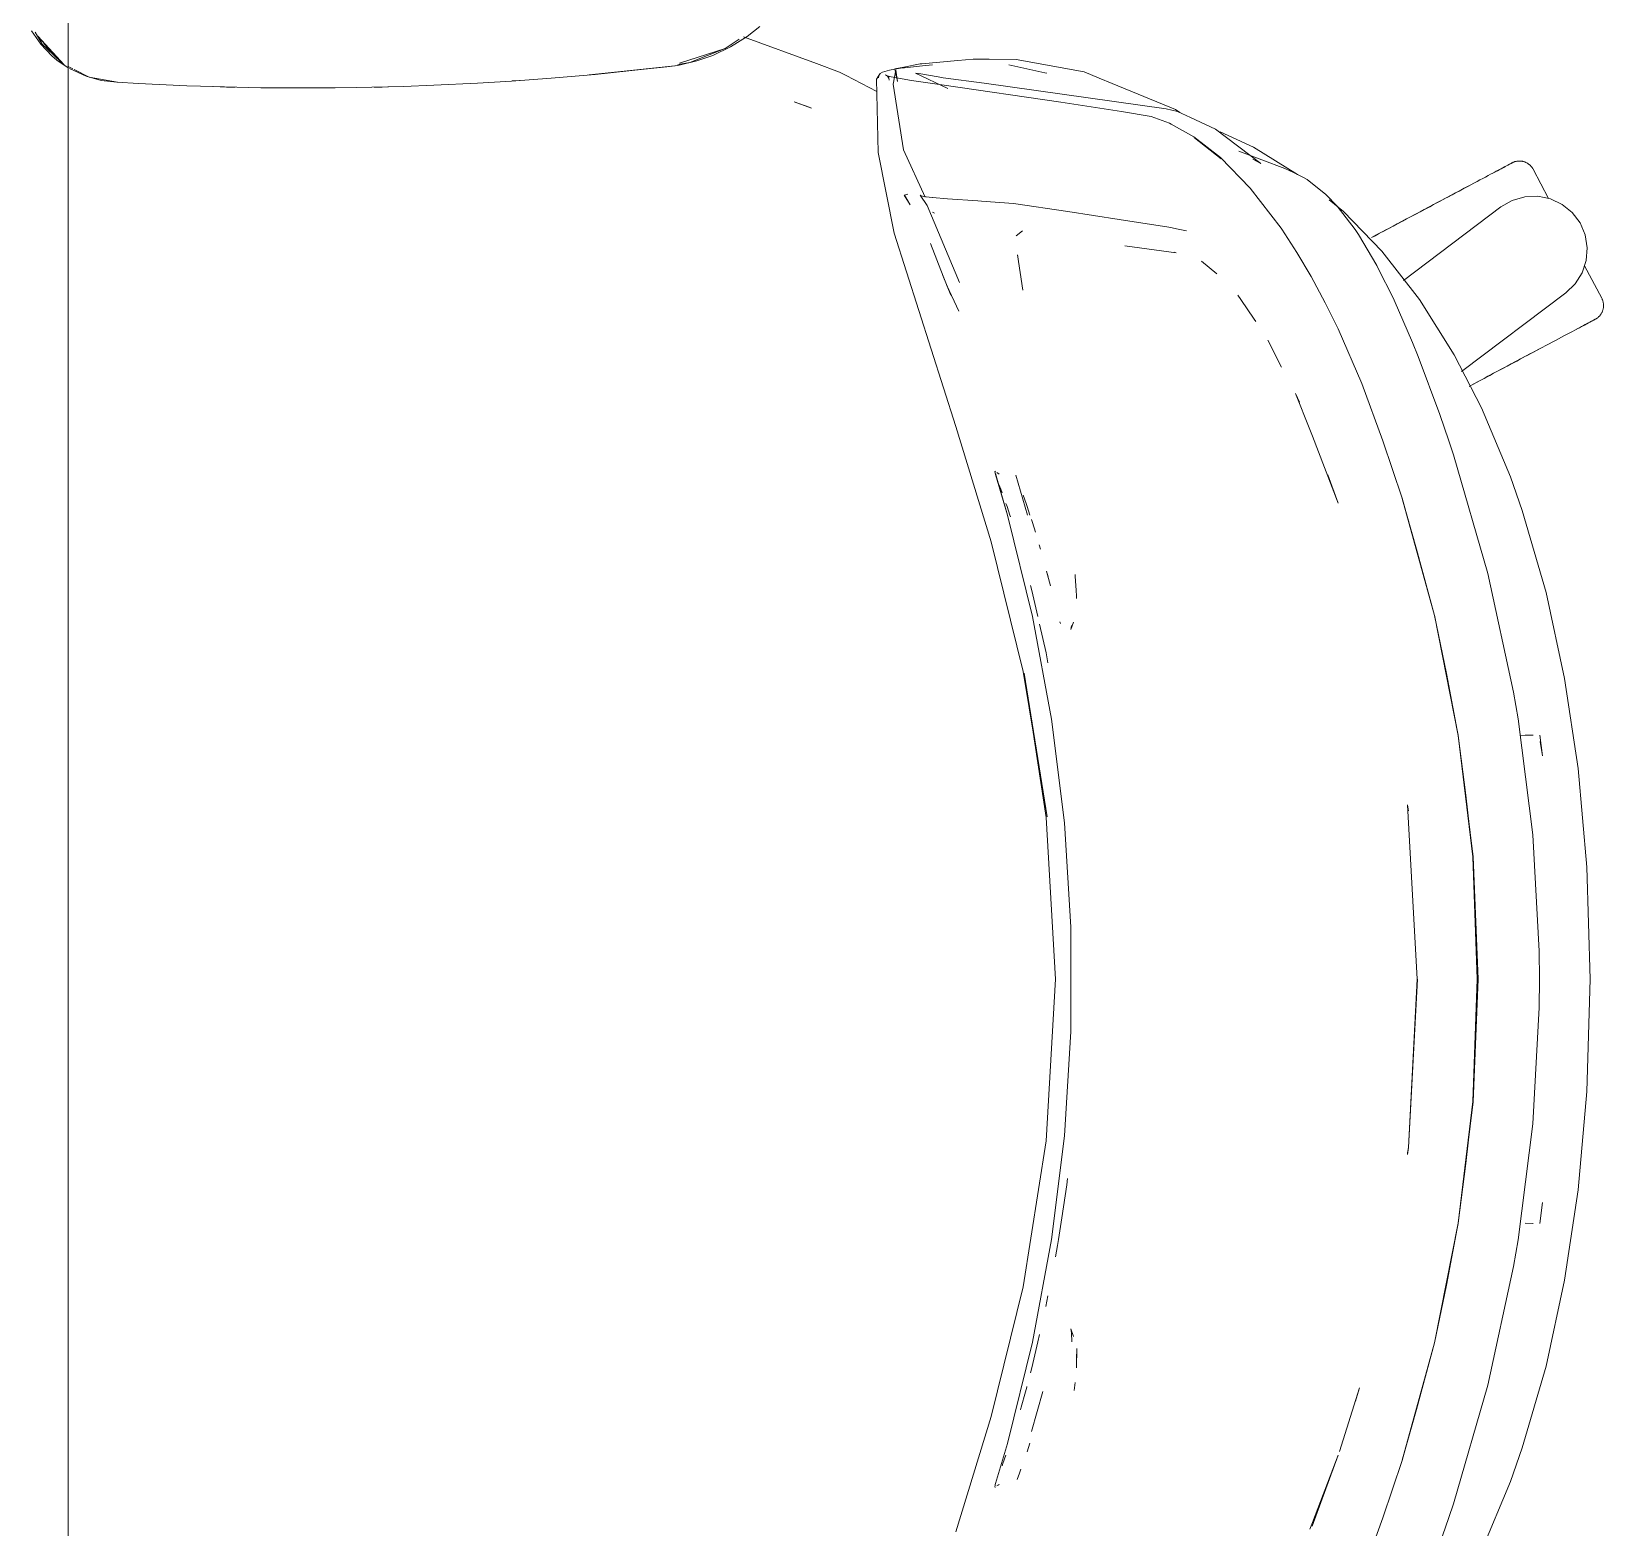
# Model space of a CAD drawing. Header units: millimetres. Extents: x 155927 to 295199, y -4084 to 97293.
# Drawn here: x 201576.2 to 201984.3, y 12584.4 to 12973 of the extents above; entities that cross this region are included whole.
import ezdxf

# ---------------------------------------------------------------- set-up
doc = ezdxf.new("R2010")
doc.units = ezdxf.units.MM
doc.header["$MEASUREMENT"] = 0
doc.layers.add('G-IMPT', color=8, linetype='CONTINUOUS', lineweight=9)
doc.layers.add('I-FURN', color=8, linetype='CONTINUOUS', lineweight=9)

msp = doc.modelspace()

# ---------------------------------------------------------------- linework, layer by layer
at = {"layer": 'G-IMPT'}
for p, q in [((201765.25, 12974.34), (201761.95, 12971.72)), ((201578.63, 12969.75), (201576.19, 12973.21)), ((201577.12, 12972.85), (201579, 12969.69)), ((201577.81, 12971.78), (201584.71, 12964.39)), ((201577.81, 12971.78), (201579.09, 12970.31)), ((201581.5, 12966.7), (201578.63, 12969.75)), ((201579, 12969.69), (201584.71, 12964.39)), ((201579.22, 12970.16), (201582.3, 12966.62)), ((201756.3, 12968.6), (201759.88, 12971.02)), ((201757.62, 12968.99), (201761.95, 12971.72)), ((201761.05, 12971.6), (201779.99, 12964.66)), ((201581.5, 12966.7), (201582.82, 12965.57)), ((201584.71, 12964.39), (201582.3, 12966.62)), ((201585.68, 12963.61), (201582.82, 12965.57)), ((201756.3, 12968.6), (201744.44, 12964.78)), ((201753.59, 12967.69), (201744.44, 12964.78)), ((201747.08, 12964.99), (201756.3, 12968.6)), ((201753.04, 12966.8), (201748.91, 12965.35)), ((201757.62, 12968.99), (201753.04, 12966.8)), ((201756.3, 12968.6), (201753.59, 12967.69)), ((201807.35, 12964.64), (201816.68, 12965.44)), ((201816.68, 12965.44), (201820.63, 12965.78)), ((201824.8, 12965.78), (201820.63, 12965.78)), ((201831.77, 12965.76), (201824.8, 12965.78)), ((201831.77, 12965.76), (201849.47, 12962.52)), ((201586.95, 12963.29), (201585.68, 12963.91)), ((201586.04, 12963.37), (201590.36, 12961.38)), ((201587.24, 12963.14), (201591.21, 12961.18)), ((201594.32, 12960.31), (201590.36, 12961.38)), ((201722.51, 12961.84), (201711.11, 12960.86)), ((201743.95, 12964.2), (201720.99, 12961.74)), ((201720.99, 12961.74), (201741.13, 12963.86)), ((201743.95, 12964.2), (201722.51, 12961.84)), ((201743.95, 12964.2), (201741.13, 12963.86)), ((201743.95, 12964.2), (201748.91, 12965.35)), ((201744.02, 12964.41), (201747.08, 12964.99)), ((201779.99, 12964.66), (201785.96, 12962.47)), ((201787.72, 12961.54), (201785.96, 12962.47)), ((201795.63, 12957.4), (201787.72, 12961.54)), ((201795.56, 12960.59), (201796.17, 12961.62)), ((201796.04, 12961), (201796.17, 12961.62)), ((201796.04, 12961), (201796.14, 12961.55)), ((201796.17, 12961.62), (201796.14, 12961.55)), ((201796.54, 12962.12), (201796.17, 12961.62)), ((201797.08, 12962.44), (201796.54, 12962.12)), ((201797.08, 12962.44), (201798.94, 12962.99)), ((201798.43, 12961.4), (201797.93, 12961.79)), ((201799.03, 12961.23), (201797.93, 12961.79)), ((201799.03, 12961.23), (201798.41, 12961.4)), ((201798.41, 12961.4), (201804.68, 12960.29)), ((201798.43, 12961.4), (201798.75, 12960.86)), ((201802.22, 12963.53), (201798.94, 12962.99)), ((201800.55, 12962.93), (201799.86, 12959.35)), ((201802.63, 12963.78), (201800.31, 12963.34)), ((201801.03, 12960.06), (201800.31, 12963.34)), ((201801.03, 12960.06), (201800.55, 12962.93)), ((201802.22, 12963.53), (201802.83, 12963.6)), ((201806.88, 12964.6), (201802.63, 12963.78)), ((201802.83, 12963.6), (201807.52, 12964.12)), ((201805.64, 12962.2), (201814.05, 12958.21)), ((201805.64, 12962.2), (201806.51, 12962.06)), ((201811.53, 12961.23), (201806.51, 12962.06)), ((201807.35, 12964.64), (201806.88, 12964.6)), ((201807.52, 12964.12), (201810.11, 12964.33)), ((201829.91, 12964.35), (201839.21, 12962.3)), ((201839.21, 12962.3), (201839.79, 12962.15)), ((201849.47, 12962.52), (201853.33, 12960.92)), ((201591.21, 12961.18), (201598.55, 12959.81)), ((201598.33, 12959.81), (201594.32, 12960.31)), ((201603.99, 12959.53), (201598.33, 12959.81)), ((201603.99, 12959.53), (201616.55, 12958.91)), ((201620.1, 12958.79), (201616.55, 12958.91)), ((201635.77, 12958.41), (201620.1, 12958.79)), ((201623.5, 12958.73), (201626.82, 12958.59)), ((201629.04, 12958.59), (201626.82, 12958.59)), ((201635.77, 12958.41), (201640.28, 12958.36)), ((201640.28, 12958.36), (201654.99, 12958.37)), ((201660.46, 12958.44), (201654.99, 12958.37)), ((201660.46, 12958.44), (201672.77, 12958.73)), ((201667.24, 12958.58), (201665.16, 12958.58)), ((201668.9, 12958.65), (201667.24, 12958.58)), ((201680.65, 12959.03), (201672.77, 12958.73)), ((201680.65, 12959.03), (201691.95, 12959.57)), ((201700.83, 12960.13), (201691.95, 12959.57)), ((201700.83, 12960.13), (201711.11, 12960.86)), ((201702.87, 12960.27), (201700.96, 12960.18)), ((201702.87, 12960.27), (201704.29, 12960.4)), ((201795.95, 12941.6), (201795.56, 12960.59)), ((201798.83, 12960.36), (201798.75, 12960.86)), ((201802.58, 12942.3), (201799.86, 12959.35)), ((201804.68, 12960.29), (201812.53, 12959.18)), ((201811.53, 12961.23), (201812.83, 12961.01)), ((201812.53, 12959.18), (201843.4, 12954.63)), ((201823.49, 12959.57), (201812.83, 12961.01)), ((201823.49, 12959.57), (201870.71, 12952.9)), ((201856.69, 12959.53), (201853.33, 12960.92)), ((201873.14, 12952.74), (201856.69, 12959.53)), ((201778.69, 12953.06), (201774.22, 12954.7)), ((201774.22, 12954.7), (201778.1, 12953.32)), ((201778.69, 12953.06), (201778.1, 12953.32)), ((201843.4, 12954.63), (201859.17, 12952.23)), ((201866.84, 12950.93), (201859.17, 12952.23)), ((201866.84, 12950.93), (201871.63, 12949.18)), ((201870.71, 12952.9), (201873.7, 12952.25)), ((201872.05, 12948.97), (201871.63, 12949.18)), ((201874.31, 12951.97), (201873.14, 12952.74)), ((201877.06, 12950.68), (201873.7, 12952.25)), ((201877.06, 12950.68), (201883.59, 12947.64)), ((201877.89, 12945.68), (201872.05, 12948.97)), ((201877.89, 12945.68), (201884.85, 12940.26)), ((201885.06, 12939.96), (201878.11, 12945.35)), ((201878.11, 12945.35), (201881.49, 12942.76)), ((201895.29, 12938.7), (201883.59, 12947.64)), ((201884.77, 12946.97), (201893.4, 12942.99)), ((201795.95, 12941.6), (201800.14, 12920.65)), ((201802.58, 12942.3), (201808.19, 12929.95)), ((201885.06, 12939.96), (201881.49, 12942.76)), ((201889.63, 12941.94), (201901.54, 12937.43)), ((201893.4, 12942.99), (201904.85, 12935.87)), ((201892.59, 12932.36), (201884.85, 12940.26)), ((201895.29, 12938.7), (201893.26, 12939.86)), ((201903.77, 12936.35), (201901.54, 12937.43)), ((201906.21, 12935.18), (201903.77, 12936.35)), ((201907.34, 12934.56), (201906.21, 12935.18)), ((201907.34, 12934.56), (201912.21, 12930.7)), ((201802.72, 12930.48), (201802.78, 12930.5)), ((201802.72, 12930.48), (201804.31, 12928.01)), ((201803.65, 12930.77), (201802.78, 12930.5)), ((201804.31, 12928.01), (201802.78, 12930.5)), ((201802.78, 12930.5), (201804.27, 12928.03)), ((201807.64, 12930.18), (201806.92, 12930.47)), ((201806.92, 12930.47), (201808.68, 12927.8)), ((201807.64, 12930.18), (201807.65, 12930.18)), ((201810.04, 12929.88), (201807.65, 12930.18)), ((201810.04, 12929.88), (201810.12, 12929.88)), ((201813.99, 12929.58), (201810.12, 12929.88)), ((201821.85, 12929.02), (201813.99, 12929.58)), ((201822.84, 12928.95), (201821.85, 12929.02)), ((201831.08, 12928.33), (201822.84, 12928.95)), ((201892.59, 12932.36), (201900.61, 12921.92)), ((201912.21, 12930.7), (201915.1, 12927.68)), ((201916.77, 12926.26), (201913.1, 12929.26)), ((201808.68, 12927.8), (201817.12, 12907.82)), ((201810.13, 12926.08), (201810.57, 12925.81)), ((201831.08, 12928.33), (201831.16, 12928.32)), ((201845.23, 12926.29), (201831.16, 12928.32)), ((201845.23, 12926.29), (201858.59, 12924.17)), ((201915.1, 12927.68), (201919.82, 12921.55)), ((201916.77, 12926.26), (201926.73, 12915.96)), ((201816.13, 12870.41), (201800.14, 12920.65)), ((201831.82, 12919.94), (201833.46, 12921.22)), ((201858.59, 12924.17), (201859.1, 12924.09)), ((201859.71, 12924), (201859.1, 12924.09)), ((201859.71, 12924), (201871.43, 12922.2)), ((201871.43, 12922.2), (201871.9, 12922.12)), ((201873.88, 12921.7), (201871.9, 12922.12)), ((201876.05, 12921.24), (201873.88, 12921.7)), ((201900.78, 12921.67), (201900.61, 12921.92)), ((201904.66, 12915.57), (201900.78, 12921.67)), ((201919.82, 12921.55), (201920.68, 12920.26)), ((201812.82, 12909.46), (201809.57, 12917.93)), ((201860.01, 12917.32), (201873.36, 12915.54)), ((201925.41, 12912.26), (201920.68, 12920.26)), ((201832.17, 12914.99), (201833.57, 12905.83)), ((201832.17, 12914.99), (201832.22, 12914.64)), ((201873.36, 12915.54), (201872.89, 12915.68)), ((201883.86, 12910.04), (201879.95, 12913.38)), ((201904.66, 12915.57), (201908.43, 12909.34)), ((201936.54, 12903.36), (201926.73, 12915.96)), ((201814.84, 12904.56), (201812.81, 12909.67)), ((201812.81, 12909.67), (201814.84, 12904.55)), ((201812.82, 12909.46), (201814.84, 12904.56)), ((201912, 12902.55), (201908.43, 12909.34)), ((201925.72, 12911.66), (201925.41, 12912.26)), ((201925.72, 12911.66), (201929.72, 12903.65)), ((201813.84, 12907.08), (201816.89, 12900.37)), ((201890.13, 12903.41), (201889.38, 12904.51)), ((201890.13, 12903.41), (201893.63, 12898.27)), ((201912, 12902.55), (201915.39, 12895.82)), ((201929.94, 12903.21), (201929.72, 12903.65)), ((201929.94, 12903.21), (201934.71, 12892.25)), ((201945.51, 12889.07), (201936.54, 12903.36)), ((201893.63, 12898.27), (201894.02, 12897.7)), ((201897.16, 12892.8), (201900.7, 12885.83)), ((201921.56, 12881.6), (201915.39, 12895.82)), ((201934.71, 12892.25), (201936.19, 12888.57)), ((201941.79, 12873.5), (201936.19, 12888.57)), ((201952.6, 12875.29), (201945.51, 12889.07)), ((201927.02, 12866.72), (201921.56, 12881.6)), ((201908.06, 12869.64), (201904.33, 12878.96)), ((201904.33, 12878.96), (201905.33, 12876.72)), ((201941.79, 12873.5), (201944.13, 12866.67)), ((201960.12, 12857.32), (201952.6, 12875.29)), ((201825.31, 12840.43), (201816.13, 12870.41)), ((201908.72, 12867.91), (201908.06, 12869.64)), ((201915.43, 12850.46), (201908.72, 12867.91)), ((201927.02, 12866.72), (201932.03, 12851.8)), ((201945.33, 12863.07), (201944.13, 12866.67)), ((201945.33, 12863.07), (201954.27, 12832.24)), ((201826.27, 12858.6), (201826.41, 12858.85)), ((201829.54, 12847.38), (201826.27, 12858.6)), ((201829.54, 12847.38), (201826.43, 12858.2)), ((201826.48, 12857.91), (201826.43, 12858.2)), ((201829.54, 12847.38), (201826.48, 12857.91)), ((201827.36, 12858.06), (201826.75, 12858.45)), ((201827.36, 12858.06), (201827.15, 12858.21)), ((201834.74, 12847.38), (201831.7, 12857.81)), ((201915.43, 12850.46), (201912.71, 12857.89)), ((201960.12, 12857.32), (201963.19, 12848.58)), ((201827.82, 12854.13), (201827.42, 12855.2)), ((201828.16, 12853.16), (201827.82, 12854.13)), ((201833.61, 12852.56), (201834.37, 12850.4)), ((201935.76, 12838.55), (201931.99, 12851.71)), ((201940.41, 12821.3), (201931.99, 12851.71)), ((201940.41, 12821.3), (201932.03, 12851.8)), ((201829.15, 12850.41), (201829.44, 12849.61)), ((201830.17, 12847.38), (201829.44, 12849.61)), ((201836.09, 12821.06), (201829.54, 12847.38)), ((201830.17, 12847.38), (201830.32, 12846.92)), ((201834.63, 12849.68), (201834.37, 12850.4)), ((201834.63, 12849.68), (201835.4, 12847.37)), ((201963.19, 12848.58), (201969.37, 12827.34)), ((201835.78, 12846.24), (201836.02, 12845.46)), ((201836.02, 12845.46), (201836.81, 12842.97)), ((201825.31, 12840.43), (201833.63, 12806.75)), ((201837.8, 12839.67), (201838.13, 12838.55)), ((201935.76, 12838.55), (201940.41, 12821.3)), ((201839.71, 12832.88), (201840.71, 12829.02)), ((201839.71, 12832.88), (201840.1, 12831.35)), ((201847.13, 12831.53), (201847.1, 12832.01)), ((201847.41, 12827.82), (201847.13, 12831.53)), ((201960.94, 12801.45), (201954.27, 12832.24)), ((201835.86, 12827.8), (201835.52, 12829.08)), ((201837.41, 12821.05), (201835.86, 12827.8)), ((201847.41, 12827.82), (201847.51, 12826.45)), ((201969.37, 12827.34), (201974.18, 12804.98)), ((201847.51, 12825.75), (201847.51, 12826.45)), ((201836.09, 12821.06), (201841.02, 12794.4)), ((201839.57, 12811.65), (201837.86, 12819.07)), ((201843.31, 12819.26), (201843.17, 12819.67)), ((201845.98, 12817.66), (201846.66, 12819.61)), ((201845.98, 12817.66), (201846.19, 12818.71)), ((201946.59, 12790.18), (201940.37, 12821.42)), ((201940.37, 12821.42), (201946.58, 12790.25)), ((201940.41, 12821.3), (201943.49, 12806.28)), ((201840.04, 12809.02), (201839.57, 12811.65)), ((201833.63, 12806.75), (201839.88, 12769.01)), ((201839.62, 12768.83), (201833.89, 12806.37)), ((201839.88, 12769.01), (201833.89, 12806.37)), ((201946.59, 12790.18), (201943.49, 12806.28)), ((201977.67, 12781.56), (201974.18, 12804.98)), ((201962.12, 12794.53), (201960.94, 12801.45)), ((201841.02, 12794.4), (201844.32, 12767.48)), ((201965.94, 12764.36), (201962.12, 12794.53)), ((201950.41, 12758.66), (201946.58, 12790.25)), ((201948.53, 12774.7), (201946.59, 12790.18)), ((201950.37, 12758.62), (201946.59, 12790.18)), ((201962.67, 12790.17), (201963.92, 12790.22)), ((201966.01, 12790.29), (201963.92, 12790.22)), ((201966.01, 12790.29), (201965.9, 12790.29)), ((201967.77, 12790.26), (201968.42, 12784.85)), ((201967.85, 12788.61), (201968.42, 12784.85)), ((201979.93, 12755.99), (201977.67, 12781.56)), ((201948.53, 12774.7), (201950.37, 12758.62)), ((201933.37, 12772.12), (201933.41, 12771.88)), ((201933.65, 12770.57), (201933.41, 12771.88)), ((201935.92, 12726.85), (201933.42, 12772.19)), ((201933.42, 12772.19), (201933.65, 12770.57)), ((201839.62, 12768.83), (201841.98, 12726.85)), ((201845.97, 12740.41), (201844.32, 12767.48)), ((201967.55, 12734.16), (201965.94, 12764.36)), ((201950.37, 12758.62), (201951.05, 12743.73)), ((201950.37, 12758.62), (201951.51, 12726.85)), ((201951.74, 12726.85), (201950.41, 12758.66)), ((201980.78, 12726.85), (201979.93, 12755.99)), ((201951.05, 12743.73), (201951.51, 12726.85)), ((201845.97, 12713.29), (201845.97, 12740.41)), ((201967.55, 12734.16), (201967.65, 12726.85)), ((201839.62, 12684.86), (201841.98, 12726.85)), ((201935.97, 12726.85), (201933.65, 12683.12)), ((201935.92, 12726.85), (201933.65, 12683.12)), ((201950.37, 12695.07), (201951.51, 12726.85)), ((201950.41, 12695.03), (201951.74, 12726.85)), ((201951.05, 12709.96), (201951.51, 12726.85)), ((201967.55, 12719.53), (201967.65, 12726.85)), ((201979.93, 12697.7), (201980.78, 12726.85)), ((201967.55, 12719.53), (201965.94, 12689.33)), ((201845.97, 12713.29), (201844.32, 12686.21)), ((201951.05, 12709.96), (201950.37, 12695.07)), ((201977.67, 12672.13), (201979.93, 12697.7)), ((201950.41, 12695.03), (201946.58, 12663.44)), ((201950.37, 12695.07), (201946.59, 12663.52)), ((201950.37, 12695.07), (201948.53, 12678.99)), ((201965.94, 12689.33), (201962.12, 12659.16)), ((201833.63, 12646.94), (201839.62, 12684.86)), ((201841.02, 12659.3), (201844.32, 12686.21)), ((201933.37, 12681.57), (201933.41, 12681.81)), ((201933.65, 12683.12), (201933.38, 12681.34)), ((201933.65, 12683.12), (201933.41, 12681.81)), ((201946.59, 12663.52), (201948.53, 12678.99)), ((201843.64, 12664.92), (201844.94, 12673.45)), ((201844.94, 12673.45), (201845.12, 12675.11)), ((201974.18, 12648.71), (201977.67, 12672.13)), ((201967.77, 12663.43), (201968.42, 12668.85)), ((201843.64, 12664.92), (201842.79, 12659.3)), ((201940.41, 12632.39), (201946.59, 12663.52)), ((201940.41, 12632.39), (201946.58, 12663.44)), ((201946.59, 12663.52), (201943.49, 12647.41)), ((201963.92, 12663.47), (201966.01, 12663.4)), ((201966.01, 12663.4), (201965.9, 12663.4)), ((201836.09, 12632.63), (201841.02, 12659.3)), ((201841.99, 12654.77), (201842.54, 12657.67)), ((201842.79, 12659.3), (201842.54, 12657.67)), ((201962.12, 12659.16), (201960.94, 12652.24)), ((201954.27, 12621.45), (201960.94, 12652.24)), ((201940.41, 12632.39), (201943.49, 12647.41)), ((201969.37, 12626.35), (201974.18, 12648.71)), ((201833.63, 12646.94), (201825.31, 12613.26)), ((201840.06, 12644.66), (201839.53, 12641.85)), ((201846.19, 12634.99), (201845.98, 12636.03)), ((201845.98, 12636.03), (201846.66, 12634.08)), ((201846.19, 12634.99), (201846.22, 12632.68)), ((201836.09, 12632.63), (201829.54, 12606.31)), ((201835.86, 12625.89), (201837.41, 12632.64)), ((201837.86, 12634.62), (201837.41, 12632.64)), ((201846.24, 12632.82), (201846.22, 12632.68)), ((201847.52, 12630.98), (201847.43, 12625.92)), ((201847.52, 12630.98), (201847.51, 12628.19)), ((201940.41, 12632.39), (201931.99, 12601.98)), ((201940.41, 12632.39), (201932.03, 12601.89)), ((201935.76, 12615.14), (201940.41, 12632.39)), ((201847.43, 12625.92), (201847.51, 12628.19)), ((201835.86, 12625.89), (201835.52, 12624.6)), ((201963.19, 12605.11), (201969.37, 12626.35)), ((201834.24, 12619.73), (201833.12, 12615.74)), ((201834.24, 12619.73), (201834.56, 12620.87)), ((201834.56, 12620.87), (201834.6, 12621.05)), ((201835.83, 12609.41), (201838.74, 12619.8)), ((201847.12, 12622.13), (201846.9, 12620.03)), ((201920.96, 12620.7), (201915.71, 12604.22)), ((201920.96, 12620.7), (201919.89, 12617.27)), ((201954.27, 12621.45), (201945.33, 12590.62)), ((201833.12, 12615.74), (201832.92, 12615.05)), ((201935.76, 12615.14), (201931.99, 12601.98)), ((201816.13, 12583.29), (201825.31, 12613.26)), ((201829.54, 12606.31), (201826.47, 12595.88)), ((201835.38, 12606.32), (201834.66, 12604.1)), ((201828.38, 12601.11), (201829.13, 12603.21)), ((201915.43, 12603.23), (201908.61, 12584.82)), ((201915.43, 12603.23), (201908.72, 12585.78)), ((201963.19, 12605.11), (201960.12, 12596.37)), ((201828.38, 12601.11), (201828.14, 12600.45)), ((201832.67, 12598.56), (201832.06, 12596.9)), ((201832.67, 12598.56), (201833.04, 12599.57)), ((201932.03, 12601.89), (201927.02, 12586.97)), ((201826.27, 12595.09), (201826.33, 12595.31)), ((201826.36, 12594.85), (201826.27, 12595.09)), ((201826.33, 12595.31), (201826.4, 12595.61)), ((201826.4, 12595.61), (201826.47, 12595.88)), ((201827.36, 12595.63), (201826.75, 12595.24)), ((201827.36, 12595.63), (201827.15, 12595.48)), ((201960.12, 12596.37), (201952.6, 12578.4)), ((201945.33, 12590.62), (201944.13, 12587.02)), ((201921.56, 12572.09), (201927.02, 12586.97)), ((201941.73, 12580.08), (201944.13, 12587.02)), ((201908.72, 12585.78), (201908.06, 12584.05))]:
    msp.add_line(p, q, dxfattribs=at)
at = {"layer": 'I-FURN'}
for p, q in [((201585.68, 12084.61), (201585.68, 13484.61)), ((201585.68, 13484.61), (201585.68, 12084.61)), ((201956.42, 12936.69), (201956.96, 12936.98)), ((201957.23, 12937.12), (201956.72, 12936.85)), ((201956.96, 12936.98), (201957.46, 12937.25)), ((201957.72, 12937.38), (201957.23, 12937.12)), ((201957.46, 12937.25), (201957.93, 12937.49)), ((201958.16, 12937.62), (201957.72, 12937.38)), ((201957.93, 12937.49), (201958.36, 12937.72)), ((201958.57, 12937.84), (201958.16, 12937.62)), ((201958.36, 12937.72), (201958.75, 12937.93)), ((201958.94, 12938.03), (201958.57, 12937.84)), ((201958.75, 12937.93), (201959.1, 12938.12)), ((201959.28, 12938.21), (201958.94, 12938.03)), ((201959.1, 12938.12), (201959.42, 12938.29)), ((201959.58, 12938.37), (201959.28, 12938.21)), ((201959.42, 12938.29), (201959.7, 12938.44)), ((201959.84, 12938.51), (201959.58, 12938.37)), ((201959.7, 12938.44), (201959.94, 12938.56)), ((201960.06, 12938.63), (201959.84, 12938.51)), ((201959.94, 12938.56), (201960.14, 12938.67)), ((201960.24, 12938.72), (201960.06, 12938.63)), ((201960.14, 12938.67), (201960.3, 12938.76)), ((201960.38, 12938.8), (201960.24, 12938.72)), ((201960.3, 12938.76), (201960.43, 12938.82)), ((201960.48, 12938.85), (201960.38, 12938.8)), ((201960.43, 12938.82), (201960.51, 12938.87)), ((201960.54, 12938.88), (201960.48, 12938.85)), ((201960.51, 12938.87), (201960.55, 12938.89)), ((201960.56, 12938.89), (201960.54, 12938.88)), ((201960.55, 12938.89), (201960.56, 12938.89)), ((201960.56, 12938.89), (201960.7, 12938.96)), ((201960.7, 12938.96), (201960.85, 12939.03)), ((201960.85, 12939.03), (201961, 12939.09)), ((201961, 12939.09), (201961.15, 12939.15)), ((201961.15, 12939.15), (201961.3, 12939.2)), ((201961.3, 12939.2), (201961.46, 12939.24)), ((201961.46, 12939.24), (201961.61, 12939.28)), ((201961.61, 12939.28), (201961.77, 12939.31)), ((201961.77, 12939.31), (201961.93, 12939.33)), ((201961.93, 12939.33), (201962.09, 12939.35)), ((201962.09, 12939.35), (201962.25, 12939.36)), ((201962.25, 12939.36), (201962.41, 12939.36)), ((201962.41, 12939.36), (201962.57, 12939.36)), ((201962.57, 12939.36), (201962.74, 12939.35)), ((201962.74, 12939.35), (201962.9, 12939.34)), ((201962.9, 12939.34), (201963.06, 12939.32)), ((201963.06, 12939.32), (201963.21, 12939.29)), ((201963.21, 12939.29), (201963.37, 12939.26)), ((201963.37, 12939.26), (201963.53, 12939.22)), ((201963.53, 12939.22), (201963.68, 12939.17)), ((201963.68, 12939.17), (201963.84, 12939.12)), ((201963.84, 12939.12), (201963.99, 12939.06)), ((201963.99, 12939.06), (201964.13, 12938.99)), ((201964.13, 12938.99), (201964.28, 12938.92)), ((201964.28, 12938.92), (201964.42, 12938.85)), ((201964.42, 12938.85), (201964.56, 12938.77)), ((201964.56, 12938.77), (201964.69, 12938.68)), ((201964.69, 12938.68), (201964.83, 12938.59)), ((201964.83, 12938.59), (201964.96, 12938.49)), ((201964.96, 12938.49), (201965.08, 12938.39)), ((201965.08, 12938.39), (201965.2, 12938.28)), ((201965.2, 12938.28), (201965.31, 12938.17)), ((201965.31, 12938.17), (201965.43, 12938.05)), ((201965.43, 12938.05), (201965.53, 12937.93)), ((201965.53, 12937.93), (201965.63, 12937.8)), ((201965.63, 12937.8), (201965.73, 12937.67)), ((201965.73, 12937.67), (201965.82, 12937.54)), ((201965.82, 12937.54), (201965.91, 12937.4)), ((201965.91, 12937.4), (201965.99, 12937.26)), ((201965.99, 12937.26), (201966.01, 12937.23)), ((201970.04, 12929.64), (201966.01, 12937.23)), ((201948.54, 12932.5), (201949.39, 12932.95)), ((201949.84, 12933.19), (201949, 12932.75)), ((201950.65, 12933.62), (201949.84, 12933.19)), ((201951.44, 12934.04), (201950.65, 12933.62)), ((201952.2, 12934.45), (201951.44, 12934.04)), ((201952.93, 12934.84), (201952.2, 12934.45)), ((201953.64, 12935.21), (201952.93, 12934.84)), ((201954.32, 12935.57), (201953.64, 12935.21)), ((201954.96, 12935.92), (201954.32, 12935.57)), ((201955.58, 12936.25), (201954.96, 12935.92)), ((201956.17, 12936.56), (201955.58, 12936.25)), ((201955.85, 12936.39), (201956.42, 12936.69)), ((201956.72, 12936.85), (201956.17, 12936.56)), ((201941.66, 12928.84), (201940.68, 12928.32)), ((201941.13, 12928.56), (201942.1, 12929.08)), ((201942.63, 12929.36), (201941.66, 12928.84)), ((201942.1, 12929.08), (201943.07, 12929.59)), ((201943.58, 12929.87), (201942.63, 12929.36)), ((201943.07, 12929.59), (201944.02, 12930.1)), ((201944.53, 12930.37), (201943.58, 12929.87)), ((201944.02, 12930.1), (201944.96, 12930.6)), ((201945.46, 12930.86), (201944.53, 12930.37)), ((201944.96, 12930.6), (201945.88, 12931.09)), ((201946.37, 12931.35), (201945.46, 12930.86)), ((201945.88, 12931.09), (201946.79, 12931.57)), ((201947.27, 12931.83), (201946.37, 12931.35)), ((201946.79, 12931.57), (201947.67, 12932.04)), ((201948.14, 12932.29), (201947.27, 12931.83)), ((201947.67, 12932.04), (201948.54, 12932.5)), ((201949, 12932.75), (201948.14, 12932.29)), ((201957.66, 12927.45), (201960.58, 12929.14)), ((201960.58, 12929.14), (201963.82, 12930.08)), ((201963.82, 12930.08), (201967.19, 12930.22)), ((201967.19, 12930.22), (201970.5, 12929.55)), ((201970.5, 12929.55), (201973.55, 12928.11)), ((201932.35, 12908.37), (201957.66, 12927.45)), ((201933.14, 12924.31), (201934.14, 12924.85)), ((201934.68, 12925.14), (201933.68, 12924.6)), ((201934.14, 12924.85), (201935.15, 12925.38)), ((201935.69, 12925.67), (201934.68, 12925.14)), ((201935.15, 12925.38), (201936.15, 12925.92)), ((201936.7, 12926.2), (201935.69, 12925.67)), ((201936.15, 12925.92), (201937.16, 12926.45)), ((201937.7, 12926.74), (201936.7, 12926.2)), ((201937.16, 12926.45), (201938.16, 12926.98)), ((201938.7, 12927.27), (201937.7, 12926.74)), ((201938.16, 12926.98), (201939.16, 12927.51)), ((201939.69, 12927.8), (201938.7, 12927.27)), ((201939.16, 12927.51), (201940.15, 12928.04)), ((201940.68, 12928.32), (201939.69, 12927.8)), ((201940.15, 12928.04), (201941.13, 12928.56)), ((201973.55, 12928.11), (201976.16, 12925.98)), ((201976.16, 12925.98), (201978.19, 12923.28)), ((201925.38, 12920.19), (201926.31, 12920.68)), ((201926.82, 12920.95), (201925.88, 12920.45)), ((201926.31, 12920.68), (201927.25, 12921.18)), ((201927.77, 12921.46), (201926.82, 12920.95)), ((201927.25, 12921.18), (201928.21, 12921.69)), ((201928.73, 12921.97), (201927.77, 12921.46)), ((201928.21, 12921.69), (201929.18, 12922.21)), ((201929.71, 12922.49), (201928.73, 12921.97)), ((201929.18, 12922.21), (201930.16, 12922.73)), ((201930.69, 12923.01), (201929.71, 12922.49)), ((201930.16, 12922.73), (201931.15, 12923.25)), ((201931.68, 12923.54), (201930.69, 12923.01)), ((201931.15, 12923.25), (201932.14, 12923.78)), ((201932.68, 12924.07), (201931.68, 12923.54)), ((201932.14, 12923.78), (201933.14, 12924.31)), ((201933.68, 12924.6), (201932.68, 12924.07)), ((201978.19, 12923.28), (201979.52, 12920.18)), ((201924.96, 12919.96), (201924.05, 12919.48)), ((201924.47, 12919.7), (201925.38, 12920.19)), ((201925.88, 12920.45), (201924.96, 12919.96)), ((201979.52, 12920.18), (201980.06, 12916.85)), ((201980.06, 12916.85), (201979.8, 12913.49)), ((201979.8, 12913.49), (201978.73, 12910.29)), ((201978.73, 12910.29), (201976.93, 12907.44)), ((201983.82, 12903.73), (201979.35, 12912.14)), ((201974.5, 12905.1), (201947.44, 12884.7)), ((201976.93, 12907.44), (201974.5, 12905.1)), ((201983.82, 12903.73), (201983.89, 12903.58)), ((201983.92, 12900.15), (201983.85, 12900)), ((201983.89, 12903.58), (201983.96, 12903.44)), ((201983.99, 12900.3), (201983.92, 12900.15)), ((201983.96, 12903.44), (201984.02, 12903.29)), ((201984.04, 12900.45), (201983.99, 12900.3)), ((201984.02, 12903.29), (201984.07, 12903.14)), ((201984.1, 12900.6), (201984.04, 12900.45)), ((201984.07, 12903.14), (201984.12, 12902.98)), ((201984.14, 12900.75), (201984.1, 12900.6)), ((201984.12, 12902.98), (201984.17, 12902.83)), ((201984.18, 12900.91), (201984.14, 12900.75)), ((201984.17, 12902.83), (201984.2, 12902.67)), ((201984.22, 12901.07), (201984.18, 12900.91)), ((201984.2, 12902.67), (201984.23, 12902.51)), ((201984.24, 12901.23), (201984.22, 12901.07)), ((201984.23, 12902.51), (201984.26, 12902.35)), ((201984.27, 12901.39), (201984.24, 12901.23)), ((201984.26, 12902.35), (201984.27, 12902.19)), ((201984.27, 12902.19), (201984.29, 12902.03)), ((201984.28, 12901.55), (201984.27, 12901.39)), ((201984.29, 12901.71), (201984.28, 12901.55)), ((201984.29, 12902.03), (201984.29, 12901.87)), ((201984.29, 12901.87), (201984.29, 12901.71)), ((201977.45, 12895.78), (201978.02, 12896.08)), ((201978.31, 12896.23), (201977.76, 12895.94)), ((201978.02, 12896.08), (201978.55, 12896.36)), ((201978.83, 12896.51), (201978.31, 12896.23)), ((201978.55, 12896.36), (201979.06, 12896.63)), ((201979.31, 12896.77), (201978.83, 12896.51)), ((201979.06, 12896.63), (201979.52, 12896.88)), ((201979.76, 12897), (201979.31, 12896.77)), ((201979.52, 12896.88), (201979.95, 12897.11)), ((201980.17, 12897.22), (201979.76, 12897)), ((201979.95, 12897.11), (201980.34, 12897.31)), ((201980.54, 12897.42), (201980.17, 12897.22)), ((201980.34, 12897.31), (201980.7, 12897.5)), ((201980.88, 12897.6), (201980.54, 12897.42)), ((201980.7, 12897.5), (201981.02, 12897.67)), ((201981.17, 12897.76), (201980.88, 12897.6)), ((201981.02, 12897.67), (201981.3, 12897.82)), ((201981.43, 12897.89), (201981.17, 12897.76)), ((201981.3, 12897.82), (201981.54, 12897.95)), ((201981.65, 12898.01), (201981.43, 12897.89)), ((201981.54, 12897.95), (201981.74, 12898.06)), ((201981.83, 12898.11), (201981.65, 12898.01)), ((201981.74, 12898.06), (201981.9, 12898.14)), ((201981.97, 12898.18), (201981.83, 12898.11)), ((201981.9, 12898.14), (201982.02, 12898.21)), ((201982.07, 12898.23), (201981.97, 12898.18)), ((201982.02, 12898.21), (201982.1, 12898.25)), ((201982.13, 12898.27), (201982.07, 12898.23)), ((201982.1, 12898.25), (201982.15, 12898.27)), ((201982.15, 12898.28), (201982.13, 12898.27)), ((201982.19, 12898.3), (201982.15, 12898.28)), ((201982.15, 12898.27), (201982.15, 12898.28)), ((201982.33, 12898.38), (201982.19, 12898.3)), ((201982.47, 12898.46), (201982.33, 12898.38)), ((201982.6, 12898.55), (201982.47, 12898.46)), ((201982.73, 12898.65), (201982.6, 12898.55)), ((201982.85, 12898.75), (201982.73, 12898.65)), ((201982.98, 12898.86), (201982.85, 12898.75)), ((201983.09, 12898.97), (201982.98, 12898.86)), ((201983.21, 12899.08), (201983.09, 12898.97)), ((201983.31, 12899.2), (201983.21, 12899.08)), ((201983.42, 12899.33), (201983.31, 12899.2)), ((201983.51, 12899.46), (201983.42, 12899.33)), ((201983.61, 12899.59), (201983.51, 12899.46)), ((201983.69, 12899.72), (201983.61, 12899.59)), ((201983.77, 12899.86), (201983.69, 12899.72)), ((201983.85, 12900), (201983.77, 12899.86)), ((201970.14, 12891.89), (201970.98, 12892.34)), ((201970.98, 12892.34), (201971.81, 12892.78)), ((201971.81, 12892.78), (201972.61, 12893.2)), ((201972.61, 12893.2), (201973.38, 12893.61)), ((201973.38, 12893.61), (201974.13, 12894.01)), ((201974.13, 12894.01), (201974.86, 12894.4)), ((201974.86, 12894.4), (201975.55, 12894.77)), ((201975.55, 12894.77), (201976.21, 12895.12)), ((201976.21, 12895.12), (201976.85, 12895.46)), ((201976.85, 12895.46), (201977.45, 12895.78)), ((201977.76, 12895.94), (201977.18, 12895.63)), ((201961.74, 12887.42), (201962.73, 12887.95)), ((201963.25, 12888.23), (201962.27, 12887.71)), ((201962.73, 12887.95), (201963.7, 12888.47)), ((201964.22, 12888.74), (201963.25, 12888.23)), ((201963.7, 12888.47), (201964.66, 12888.98)), ((201965.18, 12889.25), (201964.22, 12888.74)), ((201964.66, 12888.98), (201965.62, 12889.48)), ((201966.12, 12889.75), (201965.18, 12889.25)), ((201965.62, 12889.48), (201966.55, 12889.98)), ((201967.05, 12890.25), (201966.12, 12889.75)), ((201966.55, 12889.98), (201967.48, 12890.47)), ((201967.97, 12890.73), (201967.05, 12890.25)), ((201967.48, 12890.47), (201968.38, 12890.95)), ((201968.38, 12890.95), (201969.27, 12891.43)), ((201969.27, 12891.43), (201970.14, 12891.89)), ((201955.28, 12883.99), (201954.27, 12883.45)), ((201954.74, 12883.7), (201955.74, 12884.23)), ((201956.28, 12884.52), (201955.28, 12883.99)), ((201955.74, 12884.23), (201956.74, 12884.77)), ((201957.29, 12885.05), (201956.28, 12884.52)), ((201956.74, 12884.77), (201957.75, 12885.3)), ((201958.29, 12885.59), (201957.29, 12885.05)), ((201957.75, 12885.3), (201958.75, 12885.83)), ((201959.29, 12886.12), (201958.29, 12885.59)), ((201958.75, 12885.83), (201959.75, 12886.37)), ((201960.29, 12886.65), (201959.29, 12886.12)), ((201959.75, 12886.37), (201960.75, 12886.9)), ((201961.29, 12887.18), (201960.29, 12886.65)), ((201960.75, 12886.9), (201961.74, 12887.42)), ((201962.27, 12887.71), (201961.29, 12887.18)), ((201950.33, 12881.36), (201949.37, 12880.84)), ((201949.81, 12881.08), (201950.78, 12881.59)), ((201951.3, 12881.87), (201950.33, 12881.36)), ((201950.78, 12881.59), (201951.75, 12882.11)), ((201952.29, 12882.4), (201951.3, 12881.87)), ((201951.75, 12882.11), (201952.74, 12882.64)), ((201953.28, 12882.92), (201952.29, 12882.4)), ((201952.74, 12882.64), (201953.74, 12883.17)), ((201954.27, 12883.45), (201953.28, 12882.92)), ((201953.74, 12883.17), (201954.74, 12883.7))]:
    msp.add_line(p, q, dxfattribs=at)

doc.saveas('drawing.dxf')
